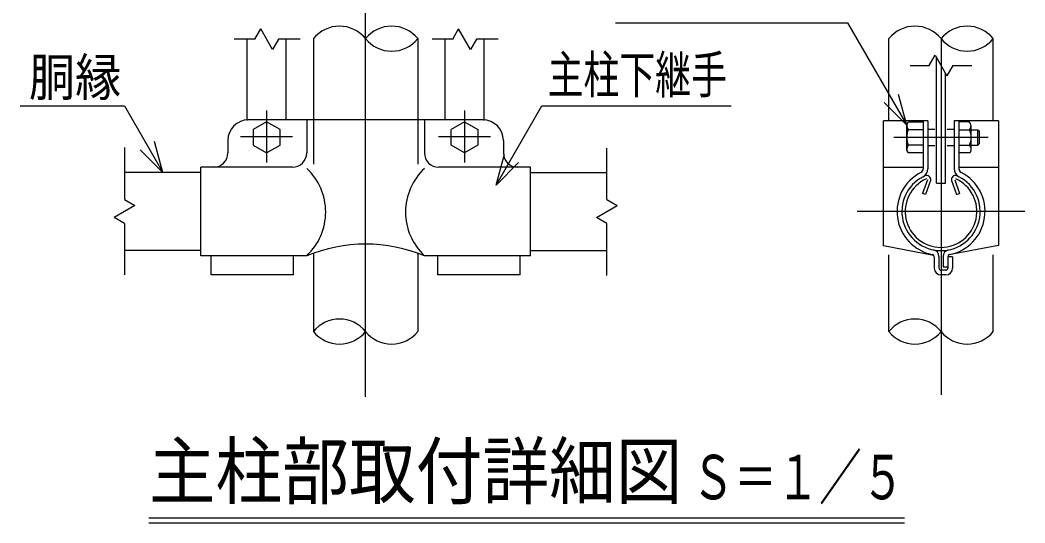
# Model space of a CAD drawing. Units: millimetres, scale not verified, with parts at other scales. Extents: x -4425 to 4425, y -3150 to 3150.
# Drawn here: x 1226 to 2693, y 927 to 1662 of the extents above; entities that cross this region are included whole.
import ezdxf
from ezdxf.enums import TextEntityAlignment as Align

# ---------------------------------------------------------------- set-up
doc = ezdxf.new("R2010")
doc.units = ezdxf.units.MM
doc.header["$LTSCALE"] = 20
doc.linetypes.add('USER1', pattern=[50.8, 31.75, -6.35, 6.35, -6.35])
doc.layers.add('0-0_1', color=7, linetype='Continuous', lineweight=25)
doc.styles.add('ＭＳ ゴシック', font='')
doc.styles.get('ＭＳ ゴシック').set_extended_font_data('MS Gothic')

msp = doc.modelspace()

# ---------------------------------------------------------------- linework, layer by layer
at = {"layer": '0-0_1', "color": 3, "linetype": 'USER1'}
for p, q in [((1730.15, 1111.24), (1730.15, 2651.36)), ((2570.15, 2651.36), (2570.15, 1114.32)), ((1585.65, 1529.77), (1585.65, 1453.83)), ((1874.65, 1529.77), (1874.65, 1453.83)), ((1547.69, 1491.8), (1623.62, 1491.8)), ((1836.69, 1491.8), (1912.62, 1491.8)), ((2638.98, 1490.38), (2501.33, 1490.38)), ((2692.58, 1382.09), (2447.73, 1382.09))]:
    msp.add_line(p, q, dxfattribs=at)
at = {"layer": '0-0_1', "color": 2}
for p, q in [((2094.87, 1657.78), (2433.82, 1657.78)), ((2433.82, 1657.78), (2520.14, 1508.27)), ((1568.33, 1633.98), (1576.99, 1648.98)), ((1594.32, 1618.98), (1576.99, 1648.98)), ((1857.33, 1633.98), (1865.99, 1648.98)), ((1883.32, 1618.98), (1865.99, 1648.98)), ((1568.33, 1633.98), (1538.4, 1633.98)), ((1602.98, 1633.98), (1594.31, 1618.98)), ((1634.73, 1633.98), (1602.97, 1633.98)), ((1857.33, 1633.98), (1827.4, 1633.98)), ((1891.98, 1633.98), (1883.32, 1618.98)), ((1923.73, 1633.98), (1891.98, 1633.98)), ((2552.83, 1595.35), (2561.49, 1610.35)), ((2561.49, 1610.35), (2578.81, 1580.35)), ((2525.15, 1595.35), (2552.83, 1595.35)), ((2587.47, 1595.35), (2578.81, 1580.35)), ((2587.47, 1595.35), (2615.15, 1595.35)), ((2520.14, 1508.27), (2487.19, 1541.21)), ((2520.14, 1508.27), (2508.08, 1553.27)), ((1225.78, 1536.24), (1378.04, 1536.24)), ((1378.04, 1536.24), (1434.04, 1439.24)), ((1920.64, 1420.72), (1987.33, 1536.24)), ((1987.33, 1536.24), (2263.64, 1536.24)), ((1434.04, 1439.24), (1421.98, 1484.24)), ((1378.16, 1475.39), (1378.16, 1399.41)), ((1434.04, 1439.24), (1401.1, 1472.18)), ((2082.15, 1399.41), (2082.15, 1474.45)), ((1920.64, 1420.72), (1932.7, 1465.72)), ((1920.64, 1420.72), (1953.58, 1453.67)), ((1378.16, 1399.41), (1393.16, 1390.75)), ((2082.15, 1399.41), (2097.15, 1390.75)), ((1393.16, 1390.75), (1363.16, 1373.43)), ((2067.15, 1373.43), (2097.15, 1390.75)), ((1378.16, 1364.77), (1363.16, 1373.43)), ((1378.16, 1364.77), (1378.16, 1289.73)), ((2082.15, 1364.77), (2067.15, 1373.43)), ((2082.15, 1288.79), (2082.15, 1364.77))]:
    msp.add_line(p, q, dxfattribs=at)
at = {"layer": '0-0_1'}
for p, q in [((1557.15, 1515.01), (1557.15, 1633.98)), ((1614.15, 1515.94), (1614.15, 1633.98)), ((1653.95, 1634.61), (1653.95, 1451.24)), ((1806.35, 1634.61), (1806.35, 1451.24)), ((1846.15, 1515.94), (1846.15, 1633.98)), ((1903.15, 1515.01), (1903.15, 1633.98)), ((2493.95, 1514.44), (2493.95, 1634.61)), ((2646.35, 1514.44), (2646.35, 1634.61)), ((2563.4, 1423.49), (2563.4, 1607.04)), ((2576.9, 1423.49), (2576.9, 1583.66)), ((1901.21, 1515.94), (1558.86, 1515.94)), ((1585.65, 1512.95), (1566.1, 1501.66)), ((1605.21, 1501.66), (1585.65, 1512.95)), ((1644.28, 1515.94), (1644.28, 1467.82)), ((1816.03, 1515.94), (1816.03, 1467.82)), ((1874.65, 1512.95), (1855.1, 1501.66)), ((1874.65, 1512.95), (1894.21, 1501.66)), ((2486.23, 1382.09), (2486.23, 1514.44)), ((2551.05, 1514.44), (2486.23, 1514.44)), ((2520.14, 1508.94), (2522.44, 1512.94)), ((2522.44, 1512.94), (2544.14, 1512.93)), ((2544.14, 1514.44), (2544.14, 1444.6)), ((2551.05, 1514.44), (2551.05, 1444.43)), ((2589.25, 1514.44), (2589.25, 1444.43)), ((2654.07, 1514.44), (2589.25, 1514.44)), ((2611.18, 1512.93), (2596.02, 1512.93)), ((2596.17, 1514.44), (2596.17, 1444.6)), ((2654.07, 1514.44), (2654.07, 1382.09)), ((1566.1, 1501.66), (1566.1, 1479.09)), ((1605.21, 1479.09), (1605.21, 1501.66)), ((1855.1, 1479.09), (1855.1, 1501.66)), ((1894.21, 1501.66), (1894.21, 1479.09)), ((2520.14, 1471.81), (2520.14, 1508.94)), ((2521.94, 1501.66), (2544.14, 1501.66)), ((2551.05, 1502.41), (2561.13, 1502.41)), ((2579.18, 1502.41), (2589.25, 1502.41)), ((2596.02, 1501.65), (2611.61, 1501.65)), ((2614.07, 1472.98), (2614.07, 1507.09)), ((2614.07, 1501.65), (2623.69, 1501.65)), ((2623.69, 1479.1), (2623.69, 1501.65)), ((2623.69, 1501.65), (2626.1, 1499.24)), ((2626.1, 1481.51), (2626.1, 1499.24)), ((1529.02, 1485.86), (1529.02, 1467.82)), ((1931.29, 1485.86), (1931.29, 1467.82)), ((2626.1, 1481.51), (2623.69, 1479.1)), ((1566.1, 1479.09), (1585.65, 1467.8)), ((1585.65, 1467.8), (1605.21, 1479.09)), ((1874.65, 1467.8), (1855.1, 1479.09)), ((1894.21, 1479.09), (1874.65, 1467.8)), ((2544.14, 1479.1), (2521.94, 1479.1)), ((2551.05, 1478.34), (2561.13, 1478.34)), ((2579.18, 1478.34), (2589.25, 1478.34)), ((2596.02, 1479.1), (2611.56, 1479.1)), ((2612.01, 1467.82), (2596.02, 1467.82)), ((2614.07, 1479.1), (2623.69, 1479.1)), ((1489.52, 1439.24), (1378.16, 1439.24)), ((1623.22, 1446.76), (1489.52, 1446.76)), ((1970.79, 1446.76), (1837.08, 1446.76)), ((1970.79, 1317.42), (1970.79, 1446.76)), ((1970.79, 1439.24), (2082.15, 1439.24)), ((2486.23, 1446.76), (2544.14, 1446.76)), ((2596.17, 1446.76), (2654.07, 1446.76)), ((2550.21, 1428.36), (2543, 1408.54)), ((2554.97, 1427.36), (2547.52, 1406.89)), ((2563.4, 1423.49), (2576.9, 1423.49)), ((2585.34, 1427.36), (2592.79, 1406.89)), ((2590.1, 1428.36), (2597.31, 1408.54)), ((2547.52, 1406.89), (2543, 1408.54)), ((2592.79, 1406.89), (2597.31, 1408.54)), ((2486.23, 1332.14), (2486.23, 1382.09)), ((2654.07, 1382.09), (2654.07, 1332.21)), ((1489.52, 1324.94), (1378.16, 1324.94)), ((1653.95, 1321.18), (1653.95, 1206.74)), ((1806.35, 1321.16), (1806.35, 1206.74)), ((1970.79, 1324.94), (2082.15, 1324.94)), ((2485.92, 1332.2), (2559.35, 1318.25)), ((2654.01, 1332.2), (2581.35, 1318.58)), ((1624.88, 1289.45), (1624.88, 1317.42)), ((1970.79, 1317.42), (1816.05, 1317.42)), ((1835.43, 1289.45), (1835.43, 1317.42)), ((1955.75, 1289.45), (1955.75, 1317.42)), ((2493.95, 1206.74), (2493.95, 1318.94)), ((2560.23, 1316.12), (2560.23, 1299.37)), ((2567.15, 1316.27), (2567.15, 1299.37)), ((2573.16, 1316.27), (2573.16, 1300.88)), ((2580.08, 1316.12), (2580.08, 1299.37)), ((2587, 1315.92), (2580.08, 1315.92)), ((2587, 1315.92), (2587, 1299.37)), ((2646.35, 1206.74), (2646.35, 1318.94)), ((2577.07, 1296.37), (2570.15, 1296.37)), ((2580.08, 1300.88), (2573.16, 1300.88)), ((1955.75, 1289.45), (1835.43, 1289.45)), ((2577.07, 1289.45), (2570.15, 1289.45)), ((1413.65, 934.67), (2516.61, 934.67)), ((1413.65, 927.17), (2516.61, 927.17))]:
    msp.add_line(p, q, dxfattribs=at)
for points in [[(2544.14, 1467.82), (2522.44, 1467.82), (2520.14, 1471.82)], [(1644.25, 1317.44), (1489.52, 1317.42), (1489.52, 1446.76)], [(1624.88, 1289.45), (1504.56, 1289.45), (1504.56, 1317.42)]]:
    msp.add_lwpolyline(points, dxfattribs=at)
for centre, radius, start, end in [((1692.05, 1604.06), 48.83, 38.71802, 141.28213), ((1768.25, 1604.06), 48.83, 38.71802, 141.28213), ((2532.05, 1604.06), 48.83, 38.71802, 141.28213), ((2608.25, 1604.06), 48.83, 38.71802, 141.28213), ((1768.25, 1665.15), 48.83, 218.71787, 321.28198), ((2608.25, 1665.15), 48.83, 218.71787, 321.28198), ((1559.1, 1485.86), 30.08, 90, 180), ((1901.21, 1485.86), 30.08, 0, 90), ((2606.57, 1507.09), 7.44, 311.91009, 51.71719), ((2555.88, 1513.95), 36.09, 187.97958, 199.90953), ((2556.25, 1490.38), 36.12, 161.80096, 198.19904), ((2587.54, 1490.43), 26.56, 334.43368, 24.86078), ((1507.97, 1467.82), 21.05, 270, 0), ((1623.22, 1467.82), 21.05, 270, 0), ((1837.08, 1467.82), 21.05, 180, 270), ((1952.34, 1467.82), 21.05, 180, 270), ((2555.88, 1466.8), 36.09, 160.09047, 172.02042), ((2607.16, 1472.98), 7.09, 313.18863, 52.72754), ((1584.46, 1381.21), 87.42, 313.15747, 46.88696), ((1875.85, 1381.21), 87.42, 133.11304, 226.84253), ((2570.16, 1382.09), 64.22, 117.13705, 258.90415), ((2538.12, 1444.6), 6.02, 297.13681, 0), ((2538.12, 1444.43), 12.93, 297.19983, 0), ((2570.16, 1382.09), 64.22, 281.09112, 62.86527), ((2602.19, 1444.43), 12.93, 180, 242.80228), ((2602.19, 1444.6), 6.02, 180, 242.8653), ((2570.16, 1382.09), 57.15, 117.19945, 269.99872), ((2570.16, 1382.09), 52.34, 114.17442, 65.66495), ((2549.1, 1428.63), 6.02, 349.3454, 114.44897), ((2570.16, 1382.09), 57.15, 269.99872, 62.80228), ((2591.21, 1428.66), 6.02, 72.04499, 190.65469), ((1730.13, 1109.31), 225.15, 67.56504, 112.4217), ((2557.22, 1316.27), 9.93, 0, 78.87952), ((2583.09, 1316.27), 9.93, 101.11607, 180), ((2557.22, 1316.12), 3.01, 0, 78.90466), ((2583.09, 1316.12), 3.01, 101.09083, 180), ((2570.15, 1299.37), 9.93, 180, 270), ((2570.15, 1299.37), 3.01, 180, 270), ((2577.07, 1299.37), 9.93, 270, 0), ((2577.07, 1299.37), 3.01, 270, 0), ((1692.05, 1176.2), 48.83, 38.71802, 141.28213), ((2532.05, 1176.2), 48.83, 38.71802, 141.28213), ((1692.05, 1237.28), 48.83, 218.71787, 321.28198), ((1768.25, 1237.28), 48.83, 218.71787, 321.28198), ((2532.05, 1237.28), 48.83, 218.71787, 321.28198), ((2608.25, 1237.28), 48.83, 218.71787, 321.28198)]:
    msp.add_arc(centre, radius, start, end, dxfattribs=at)

# ---------------------------------------------------------------- texts
at = {"layer": '0-0_1', "style": 'ＭＳ ゴシック'}
for s, height, width, p in [('胴縁', 54.84, 0.9, (1238.7, 1534.47)), ('主柱下継手', 54.84, 0.7, (1995.81, 1538.13)), ('主柱部取付詳細図', 79.33, 0.9, (1413.65, 939.4)), ('Ｓ＝１／５', 64.96, 0.7, (2206.15, 942.18))]:
    msp.add_text(s, height=height, dxfattribs=dict(at, width=width)).set_placement(p, align=Align.BOTTOM_LEFT)

doc.saveas('drawing.dxf')
